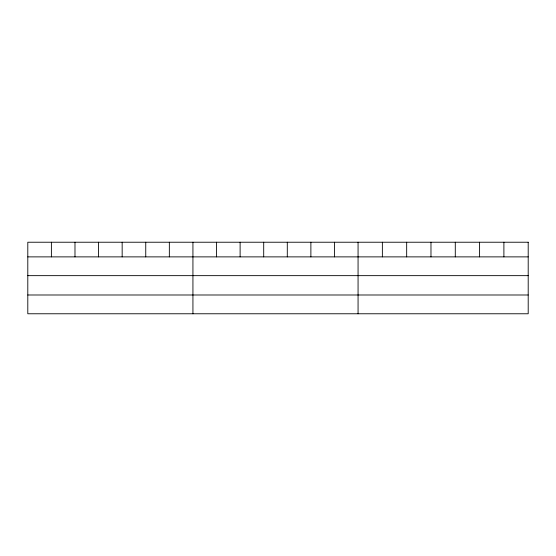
<?xml version="1.0" encoding="UTF-8"?>
<svg xmlns="http://www.w3.org/2000/svg" width="556" height="556" viewBox="0 0 556 556"><rect width="100%" height="100%" fill="white"/><g stroke="black" fill="none" stroke-linecap="round" stroke-linejoin="round"><path stroke-width="0.83" d="M27.8 256.879L528.2 256.879M27.8 275.651L528.2 275.651M27.8 294.993L528.2 294.993M503.896 242.228L503.896 256.879M479.592 242.228L479.592 256.879M455.288 242.228L455.288 256.879M430.976 242.228L430.976 256.879M406.672 242.228L406.672 256.879M382.368 242.228L382.368 256.879M358.064 242.228L358.064 313.772M334.476 242.228L334.476 256.879M310.88 242.228L310.88 256.879M287.292 242.228L287.292 256.879M263.704 242.228L263.704 256.879M240.116 242.228L240.116 256.879M216.52 242.228L216.52 256.879M192.932 242.228L192.932 313.772M169.344 242.228L169.344 256.879M145.748 242.228L145.748 256.879M122.16 242.228L122.16 256.879M98.572 242.228L98.572 256.879M74.984 242.228L74.984 256.879M51.388 242.228L51.388 256.879M528.2 242.228L27.8 242.228L27.8 313.772L528.2 313.772L528.2 242.228"/></g></svg>
